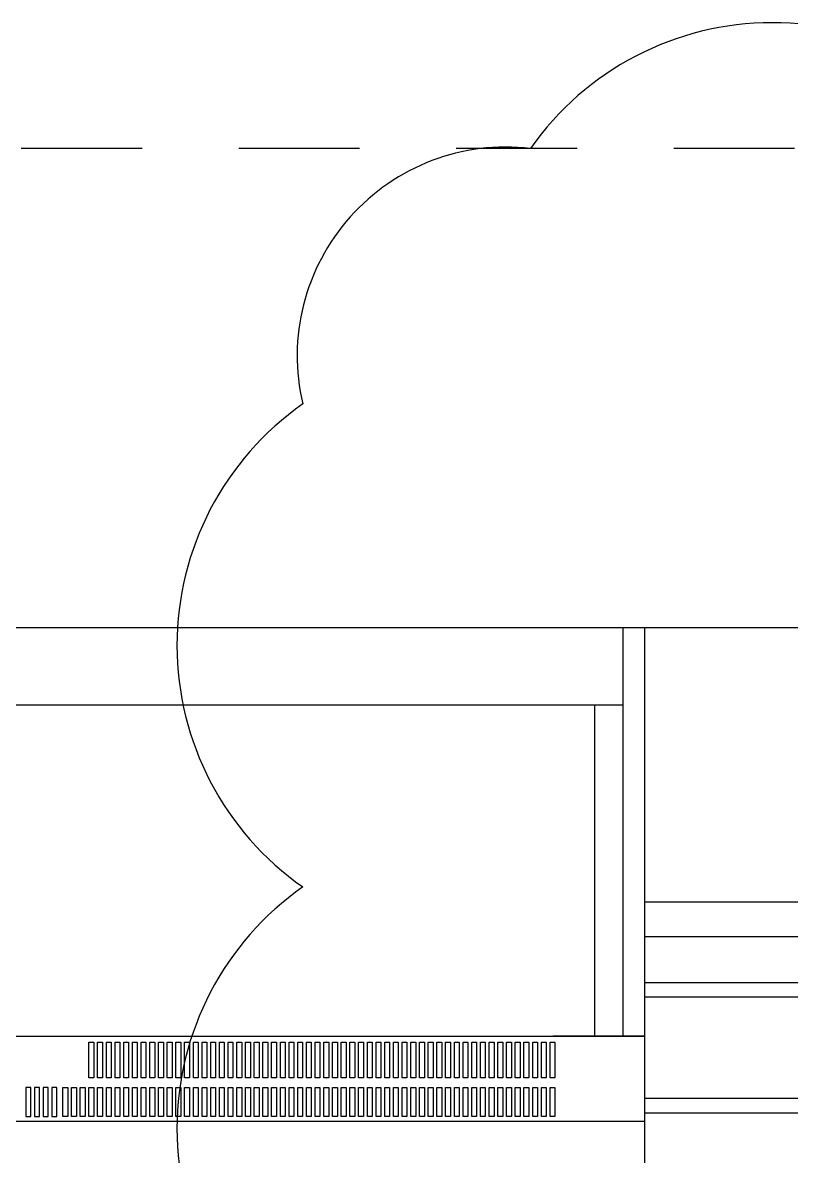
# Model space of a CAD drawing. Header units: metres. Extents: x 95 to 486, y 2972 to 3465.
# Drawn here: x 230.69 to 231.485, y 3397.811 to 3398.985 of the extents above; entities that cross this region are included whole.
import ezdxf

# ---------------------------------------------------------------- set-up
doc = ezdxf.new("R2010")
doc.units = ezdxf.units.M
doc.linetypes.add('HIDDEN2', pattern=[0.1875, 0.125, -0.0625])
doc.layers.add('0_MUROS', color=7, linetype='Continuous')
doc.layers.add('IMS - EQUIPOS', color=123, linetype='Continuous')

# ---------------------------------------------------------------- blocks, each defined once
blk = doc.blocks.new('NWL 3 TIER CHILLED WALL PREMIUM 1240')
at = {"layer": 'IMS - EQUIPOS'}
for p, q in [((1240, 0), (0, 0)), ((0, -1008), (0, 0)), ((1240, -284), (0, -284)), ((1240, -320), (0, -320)), ((1240, -367.5), (0, -367.5)), ((1240, -382.5), (0, -382.5)), ((1240, -487.5), (0, -487.5)), ((1240, -502.5), (0, -502.5))]:
    blk.add_line(p, q, dxfattribs=at)
blk = doc.blocks.new('NWL DRY HEAT PREMIUM 1240')
at = {"layer": 'IMS - EQUIPOS'}
for p, q in [((1240, 0), (0, 0)), ((1217, 0), (1217, -423)), ((1240, -1008), (1240, 0)), ((1240, -968), (1240, 0)), ((23, -80), (1217, -80)), ((1188, -423), (1188, -80)), ((0, -423), (1240, -423)), ((664.8, -466), (664.8, -429)), ((664.8, -429), (669.8, -429)), ((669.8, -429), (669.8, -466)), ((673.8, -466), (673.8, -429)), ((673.8, -429), (678.8, -429)), ((678.8, -429), (678.8, -466)), ((682.8, -466), (682.8, -429)), ((682.8, -429), (687.8, -429)), ((687.8, -429), (687.8, -466)), ((691.8, -466), (691.8, -429)), ((691.8, -429), (696.8, -429)), ((696.8, -429), (696.8, -466)), ((700.8, -466), (700.8, -429)), ((700.8, -429), (705.8, -429)), ((705.8, -429), (705.8, -466)), ((709.8, -466), (709.8, -429)), ((709.8, -429), (714.8, -429)), ((714.8, -429), (714.8, -466)), ((718.8, -466), (718.8, -429)), ((718.8, -429), (723.8, -429)), ((723.8, -429), (723.8, -466)), ((727.8, -466), (727.8, -429)), ((727.8, -429), (732.8, -429)), ((732.8, -429), (732.8, -466)), ((736.8, -466), (736.8, -429)), ((736.8, -429), (741.8, -429)), ((741.8, -429), (741.8, -466)), ((745.8, -466), (745.8, -429)), ((745.8, -429), (750.8, -429)), ((750.8, -429), (750.8, -466)), ((754.8, -466), (754.8, -429)), ((754.8, -429), (759.8, -429)), ((759.8, -429), (759.8, -466)), ((763.8, -466), (763.8, -429)), ((763.8, -429), (768.8, -429)), ((768.8, -429), (768.8, -466)), ((772.8, -466), (772.8, -429)), ((772.8, -429), (777.8, -429)), ((777.8, -429), (777.8, -466)), ((781.8, -466), (781.8, -429)), ((781.8, -429), (786.8, -429)), ((786.8, -429), (786.8, -466)), ((790.8, -466), (790.8, -429)), ((790.8, -429), (795.8, -429)), ((795.8, -429), (795.8, -466)), ((799.8, -466), (799.8, -429)), ((799.8, -429), (804.8, -429)), ((804.8, -429), (804.8, -466)), ((808.8, -466), (808.8, -429)), ((808.8, -429), (813.8, -429)), ((813.8, -429), (813.8, -466)), ((817.8, -466), (817.8, -429)), ((817.8, -429), (822.8, -429)), ((822.8, -429), (822.8, -466)), ((826.8, -466), (826.8, -429)), ((826.8, -429), (831.8, -429)), ((831.8, -429), (831.8, -466)), ((835.8, -466), (835.8, -429)), ((835.8, -429), (840.8, -429)), ((840.8, -429), (840.8, -466)), ((844.8, -466), (844.8, -429)), ((844.8, -429), (849.8, -429)), ((849.8, -429), (849.8, -466)), ((853.8, -466), (853.8, -429)), ((853.8, -429), (858.8, -429)), ((858.8, -429), (858.8, -466)), ((862.8, -466), (862.8, -429)), ((862.8, -429), (867.8, -429)), ((867.8, -429), (867.8, -466)), ((871.8, -466), (871.8, -429)), ((871.8, -429), (876.8, -429)), ((876.8, -429), (876.8, -466)), ((880.8, -466), (880.8, -429)), ((880.8, -429), (885.8, -429)), ((885.8, -429), (885.8, -466)), ((889.8, -466), (889.8, -429)), ((889.8, -429), (894.8, -429)), ((894.8, -429), (894.8, -466)), ((898.8, -466), (898.8, -429)), ((898.8, -429), (903.8, -429)), ((903.8, -429), (903.8, -466)), ((907.8, -466), (907.8, -429)), ((907.8, -429), (912.8, -429)), ((912.8, -429), (912.8, -466)), ((916.8, -466), (916.8, -429)), ((916.8, -429), (921.8, -429)), ((921.8, -429), (921.8, -466)), ((925.8, -466), (925.8, -429)), ((925.8, -429), (930.8, -429)), ((930.8, -429), (930.8, -466)), ((934.8, -466), (934.8, -429)), ((934.8, -429), (939.8, -429)), ((939.8, -429), (939.8, -466)), ((943.8, -466), (943.8, -429)), ((943.8, -429), (948.8, -429)), ((948.8, -429), (948.8, -466)), ((952.8, -466), (952.8, -429)), ((952.8, -429), (957.8, -429)), ((957.8, -429), (957.8, -466)), ((961.8, -466), (961.8, -429)), ((961.8, -429), (966.8, -429)), ((966.8, -429), (966.8, -466)), ((970.8, -466), (970.8, -429)), ((970.8, -429), (975.8, -429)), ((975.8, -429), (975.8, -466)), ((979.8, -466), (979.8, -429)), ((979.8, -429), (984.8, -429)), ((984.8, -429), (984.8, -466)), ((988.8, -466), (988.8, -429)), ((988.8, -429), (993.8, -429)), ((993.8, -429), (993.8, -466)), ((997.8, -466), (997.8, -429)), ((997.8, -429), (1002.8, -429)), ((1002.8, -429), (1002.8, -466)), ((1006.8, -466), (1006.8, -429)), ((1006.8, -429), (1011.8, -429)), ((1011.8, -429), (1011.8, -466)), ((1015.8, -466), (1015.8, -429)), ((1015.8, -429), (1020.8, -429)), ((1020.8, -429), (1020.8, -466)), ((1024.8, -466), (1024.8, -429)), ((1024.8, -429), (1029.8, -429)), ((1029.8, -429), (1029.8, -466)), ((1033.8, -466), (1033.8, -429)), ((1033.8, -429), (1038.8, -429)), ((1038.8, -429), (1038.8, -466)), ((1042.8, -466), (1042.8, -429)), ((1042.8, -429), (1047.8, -429)), ((1047.8, -429), (1047.8, -466)), ((1051.8, -466), (1051.8, -429)), ((1051.8, -429), (1056.8, -429)), ((1056.8, -429), (1056.8, -466)), ((1060.8, -466), (1060.8, -429)), ((1060.8, -429), (1065.8, -429)), ((1065.8, -429), (1065.8, -466)), ((1069.8, -466), (1069.8, -429)), ((1069.8, -429), (1074.8, -429)), ((1074.8, -429), (1074.8, -466)), ((1078.8, -466), (1078.8, -429)), ((1078.8, -429), (1083.8, -429)), ((1083.8, -429), (1083.8, -466)), ((1087.8, -466), (1087.8, -429)), ((1087.8, -429), (1092.8, -429)), ((1092.8, -429), (1092.8, -466)), ((1096.8, -466), (1096.8, -429)), ((1096.8, -429), (1101.8, -429)), ((1101.8, -429), (1101.8, -466)), ((1105.8, -466), (1105.8, -429)), ((1105.8, -429), (1110.8, -429)), ((1110.8, -429), (1110.8, -466)), ((1114.8, -466), (1114.8, -429)), ((1114.8, -429), (1119.8, -429)), ((1119.8, -429), (1119.8, -466)), ((1123.8, -466), (1123.8, -429)), ((1123.8, -429), (1128.8, -429)), ((1128.8, -429), (1128.8, -466)), ((1132.8, -466), (1132.8, -429)), ((1132.8, -429), (1137.8, -429)), ((1137.8, -429), (1137.8, -466)), ((1141.8, -466), (1141.8, -429)), ((1141.8, -429), (1146.8, -429)), ((1240, -423), (1145, -423)), ((1146.8, -429), (1146.8, -466)), ((669.8, -466), (664.8, -466)), ((678.8, -466), (673.8, -466)), ((687.8, -466), (682.8, -466)), ((696.8, -466), (691.8, -466)), ((705.8, -466), (700.8, -466)), ((714.8, -466), (709.8, -466)), ((723.8, -466), (718.8, -466)), ((732.8, -466), (727.8, -466)), ((741.8, -466), (736.8, -466)), ((750.8, -466), (745.8, -466)), ((759.8, -466), (754.8, -466)), ((768.8, -466), (763.8, -466)), ((777.8, -466), (772.8, -466)), ((786.8, -466), (781.8, -466)), ((795.8, -466), (790.8, -466)), ((804.8, -466), (799.8, -466)), ((813.8, -466), (808.8, -466)), ((822.8, -466), (817.8, -466)), ((831.8, -466), (826.8, -466)), ((840.8, -466), (835.8, -466)), ((849.8, -466), (844.8, -466)), ((858.8, -466), (853.8, -466)), ((867.8, -466), (862.8, -466)), ((876.8, -466), (871.8, -466)), ((885.8, -466), (880.8, -466)), ((894.8, -466), (889.8, -466)), ((903.8, -466), (898.8, -466)), ((912.8, -466), (907.8, -466)), ((921.8, -466), (916.8, -466)), ((930.8, -466), (925.8, -466)), ((939.8, -466), (934.8, -466)), ((948.8, -466), (943.8, -466)), ((957.8, -466), (952.8, -466)), ((966.8, -466), (961.8, -466)), ((975.8, -466), (970.8, -466)), ((984.8, -466), (979.8, -466)), ((993.8, -466), (988.8, -466)), ((1002.8, -466), (997.8, -466)), ((1011.8, -466), (1006.8, -466)), ((1020.8, -466), (1015.8, -466)), ((1029.8, -466), (1024.8, -466)), ((1038.8, -466), (1033.8, -466)), ((1047.8, -466), (1042.8, -466)), ((1056.8, -466), (1051.8, -466)), ((1065.8, -466), (1060.8, -466)), ((1074.8, -466), (1069.8, -466)), ((1083.8, -466), (1078.8, -466)), ((1092.8, -466), (1087.8, -466)), ((1101.8, -466), (1096.8, -466)), ((1110.8, -466), (1105.8, -466)), ((1119.8, -466), (1114.8, -466)), ((1128.8, -466), (1123.8, -466)), ((1137.8, -466), (1132.8, -466)), ((1146.8, -466), (1141.8, -466)), ((604.5, -476), (599.5, -476)), ((599.5, -476), (599.5, -506)), ((604.5, -506), (604.5, -476)), ((613.5, -476), (608.5, -476)), ((608.5, -476), (608.5, -506)), ((613.5, -506), (613.5, -476)), ((622.5, -476), (617.5, -476)), ((617.5, -476), (617.5, -506)), ((622.5, -506), (622.5, -476)), ((631.5, -476), (626.5, -476)), ((626.5, -476), (626.5, -506)), ((631.5, -506), (631.5, -476)), ((637.8, -506), (637.8, -476)), ((637.8, -476), (642.8, -476)), ((642.8, -476), (642.8, -506)), ((646.8, -506), (646.8, -476)), ((646.8, -476), (651.8, -476)), ((651.8, -476), (651.8, -506)), ((655.8, -506), (655.8, -476)), ((655.8, -476), (660.8, -476)), ((660.8, -476), (660.8, -506)), ((664.8, -506), (664.8, -476)), ((664.8, -476), (669.8, -476)), ((669.8, -476), (669.8, -506)), ((673.8, -506), (673.8, -476)), ((673.8, -476), (678.8, -476)), ((678.8, -476), (678.8, -506)), ((682.8, -506), (682.8, -476)), ((682.8, -476), (687.8, -476)), ((687.8, -476), (687.8, -506)), ((691.8, -506), (691.8, -476)), ((691.8, -476), (696.8, -476)), ((696.8, -476), (696.8, -506)), ((700.8, -506), (700.8, -476)), ((700.8, -476), (705.8, -476)), ((705.8, -476), (705.8, -506)), ((709.8, -506), (709.8, -476)), ((709.8, -476), (714.8, -476)), ((714.8, -476), (714.8, -506)), ((718.8, -506), (718.8, -476)), ((718.8, -476), (723.8, -476)), ((723.8, -476), (723.8, -506)), ((727.8, -506), (727.8, -476)), ((727.8, -476), (732.8, -476)), ((732.8, -476), (732.8, -506)), ((736.8, -506), (736.8, -476)), ((736.8, -476), (741.8, -476)), ((741.8, -476), (741.8, -506)), ((745.8, -506), (745.8, -476)), ((745.8, -476), (750.8, -476)), ((750.8, -476), (750.8, -506)), ((754.8, -506), (754.8, -476)), ((754.8, -476), (759.8, -476)), ((759.8, -476), (759.8, -506)), ((763.8, -506), (763.8, -476)), ((763.8, -476), (768.8, -476)), ((768.8, -476), (768.8, -506)), ((772.8, -506), (772.8, -476)), ((772.8, -476), (777.8, -476)), ((777.8, -476), (777.8, -506)), ((781.8, -506), (781.8, -476)), ((781.8, -476), (786.8, -476)), ((786.8, -476), (786.8, -506)), ((790.8, -506), (790.8, -476)), ((790.8, -476), (795.8, -476)), ((795.8, -476), (795.8, -506)), ((799.8, -506), (799.8, -476)), ((799.8, -476), (804.8, -476)), ((804.8, -476), (804.8, -506)), ((808.8, -506), (808.8, -476)), ((808.8, -476), (813.8, -476)), ((813.8, -476), (813.8, -506)), ((817.8, -506), (817.8, -476)), ((817.8, -476), (822.8, -476)), ((822.8, -476), (822.8, -506)), ((826.8, -506), (826.8, -476)), ((826.8, -476), (831.8, -476)), ((831.8, -476), (831.8, -506)), ((835.8, -506), (835.8, -476)), ((835.8, -476), (840.8, -476)), ((840.8, -476), (840.8, -506)), ((844.8, -506), (844.8, -476)), ((844.8, -476), (849.8, -476)), ((849.8, -476), (849.8, -506)), ((853.8, -506), (853.8, -476)), ((853.8, -476), (858.8, -476)), ((858.8, -476), (858.8, -506)), ((862.8, -506), (862.8, -476)), ((862.8, -476), (867.8, -476)), ((867.8, -476), (867.8, -506)), ((871.8, -506), (871.8, -476)), ((871.8, -476), (876.8, -476)), ((876.8, -476), (876.8, -506)), ((880.8, -506), (880.8, -476)), ((880.8, -476), (885.8, -476)), ((885.8, -476), (885.8, -506)), ((889.8, -506), (889.8, -476)), ((889.8, -476), (894.8, -476)), ((894.8, -476), (894.8, -506)), ((898.8, -506), (898.8, -476)), ((898.8, -476), (903.8, -476)), ((903.8, -476), (903.8, -506)), ((907.8, -506), (907.8, -476)), ((907.8, -476), (912.8, -476)), ((912.8, -476), (912.8, -506)), ((916.8, -506), (916.8, -476)), ((916.8, -476), (921.8, -476)), ((921.8, -476), (921.8, -506)), ((925.8, -506), (925.8, -476)), ((925.8, -476), (930.8, -476)), ((930.8, -476), (930.8, -506)), ((934.8, -506), (934.8, -476)), ((934.8, -476), (939.8, -476)), ((939.8, -476), (939.8, -506)), ((943.8, -506), (943.8, -476)), ((943.8, -476), (948.8, -476)), ((948.8, -476), (948.8, -506)), ((952.8, -506), (952.8, -476)), ((952.8, -476), (957.8, -476)), ((957.8, -476), (957.8, -506)), ((961.8, -506), (961.8, -476)), ((961.8, -476), (966.8, -476)), ((966.8, -476), (966.8, -506)), ((970.8, -506), (970.8, -476)), ((970.8, -476), (975.8, -476)), ((975.8, -476), (975.8, -506)), ((979.8, -506), (979.8, -476)), ((979.8, -476), (984.8, -476)), ((984.8, -476), (984.8, -506)), ((988.8, -506), (988.8, -476)), ((988.8, -476), (993.8, -476)), ((993.8, -476), (993.8, -506)), ((997.8, -506), (997.8, -476)), ((997.8, -476), (1002.8, -476)), ((1002.8, -476), (1002.8, -506)), ((1006.8, -506), (1006.8, -476)), ((1006.8, -476), (1011.8, -476)), ((1011.8, -476), (1011.8, -506)), ((1015.8, -506), (1015.8, -476)), ((1015.8, -476), (1020.8, -476)), ((1020.8, -476), (1020.8, -506)), ((1024.8, -506), (1024.8, -476)), ((1024.8, -476), (1029.8, -476)), ((1029.8, -476), (1029.8, -506)), ((1033.8, -506), (1033.8, -476)), ((1033.8, -476), (1038.8, -476)), ((1038.8, -476), (1038.8, -506)), ((1042.8, -506), (1042.8, -476)), ((1042.8, -476), (1047.8, -476)), ((1047.8, -476), (1047.8, -506)), ((1051.8, -506), (1051.8, -476)), ((1051.8, -476), (1056.8, -476)), ((1056.8, -476), (1056.8, -506)), ((1060.8, -506), (1060.8, -476)), ((1060.8, -476), (1065.8, -476)), ((1065.8, -476), (1065.8, -506)), ((1069.8, -506), (1069.8, -476)), ((1069.8, -476), (1074.8, -476)), ((1074.8, -476), (1074.8, -506)), ((1078.8, -506), (1078.8, -476)), ((1078.8, -476), (1083.8, -476)), ((1083.8, -476), (1083.8, -506)), ((1087.8, -506), (1087.8, -476)), ((1087.8, -476), (1092.8, -476)), ((1092.8, -476), (1092.8, -506)), ((1096.8, -506), (1096.8, -476)), ((1096.8, -476), (1101.8, -476)), ((1101.8, -476), (1101.8, -506)), ((1105.8, -506), (1105.8, -476)), ((1105.8, -476), (1110.8, -476)), ((1110.8, -476), (1110.8, -506)), ((1114.8, -506), (1114.8, -476)), ((1114.8, -476), (1119.8, -476)), ((1119.8, -476), (1119.8, -506)), ((1123.8, -506), (1123.8, -476)), ((1123.8, -476), (1128.8, -476)), ((1128.8, -476), (1128.8, -506)), ((1132.8, -506), (1132.8, -476)), ((1132.8, -476), (1137.8, -476)), ((1137.8, -476), (1137.8, -506)), ((1141.8, -506), (1141.8, -476)), ((1141.8, -476), (1146.8, -476)), ((1146.8, -476), (1146.8, -506)), ((0, -511), (1240, -511)), ((599.5, -506), (604.5, -506)), ((608.5, -506), (613.5, -506)), ((617.5, -506), (622.5, -506)), ((626.5, -506), (631.5, -506)), ((642.8, -506), (637.8, -506)), ((651.8, -506), (646.8, -506)), ((660.8, -506), (655.8, -506)), ((669.8, -506), (664.8, -506)), ((678.8, -506), (673.8, -506)), ((687.8, -506), (682.8, -506)), ((696.8, -506), (691.8, -506)), ((705.8, -506), (700.8, -506)), ((714.8, -506), (709.8, -506)), ((723.8, -506), (718.8, -506)), ((732.8, -506), (727.8, -506)), ((741.8, -506), (736.8, -506)), ((750.8, -506), (745.8, -506)), ((759.8, -506), (754.8, -506)), ((768.8, -506), (763.8, -506)), ((777.8, -506), (772.8, -506)), ((786.8, -506), (781.8, -506)), ((795.8, -506), (790.8, -506)), ((804.8, -506), (799.8, -506)), ((813.8, -506), (808.8, -506)), ((822.8, -506), (817.8, -506)), ((831.8, -506), (826.8, -506)), ((840.8, -506), (835.8, -506)), ((849.8, -506), (844.8, -506)), ((858.8, -506), (853.8, -506)), ((867.8, -506), (862.8, -506)), ((876.8, -506), (871.8, -506)), ((885.8, -506), (880.8, -506)), ((894.8, -506), (889.8, -506)), ((903.8, -506), (898.8, -506)), ((912.8, -506), (907.8, -506)), ((921.8, -506), (916.8, -506)), ((930.8, -506), (925.8, -506)), ((939.8, -506), (934.8, -506)), ((948.8, -506), (943.8, -506)), ((957.8, -506), (952.8, -506)), ((966.8, -506), (961.8, -506)), ((975.8, -506), (970.8, -506)), ((984.8, -506), (979.8, -506)), ((993.8, -506), (988.8, -506)), ((1002.8, -506), (997.8, -506)), ((1011.8, -506), (1006.8, -506)), ((1020.8, -506), (1015.8, -506)), ((1029.8, -506), (1024.8, -506)), ((1038.8, -506), (1033.8, -506)), ((1047.8, -506), (1042.8, -506)), ((1056.8, -506), (1051.8, -506)), ((1065.8, -506), (1060.8, -506)), ((1074.8, -506), (1069.8, -506)), ((1083.8, -506), (1078.8, -506)), ((1092.8, -506), (1087.8, -506)), ((1101.8, -506), (1096.8, -506)), ((1110.8, -506), (1105.8, -506)), ((1119.8, -506), (1114.8, -506)), ((1128.8, -506), (1123.8, -506)), ((1137.8, -506), (1132.8, -506)), ((1146.8, -506), (1141.8, -506))]:
    blk.add_line(p, q, dxfattribs=at)

msp = doc.modelspace()

# ---------------------------------------------------------------- linework, layer by layer
msp.add_lwpolyline([(232.7154, 3398.8545, 0.520567), (232.2154, 3398.8545, 0.520567), (231.7154, 3398.8545, 0.520567), (231.2154, 3398.8545, 0.520567), (230.9799, 3398.59, 0.520567), (230.9799, 3398.09, 0.520567), (230.9799, 3397.59, 0.520567), (230.9799, 3397.09, 0.520567), (230.9799, 3396.7679, 0.520567), (231.4799, 3396.7679, 0.520567), (231.9799, 3396.7679, 0.520567), (232.4799, 3396.7679, 0.520567)], format="xyb")
at = {"layer": '0_MUROS', "color": 2, "linetype": 'HIDDEN2'}
msp.add_line((235.9886, 3398.8545), (216.4886, 3398.8545), dxfattribs=at)

# ---------------------------------------------------------------- block references
at = {"xscale": 0.001, "yscale": 0.001, "zscale": 0.001}
for name, p in [('NWL DRY HEAT PREMIUM 1240', (230.0939, 3398.3584)), ('NWL 3 TIER CHILLED WALL PREMIUM 1240', (231.3339, 3398.3584))]:
    msp.add_blockref(name, p, dxfattribs=at)

doc.saveas('drawing.dxf')
